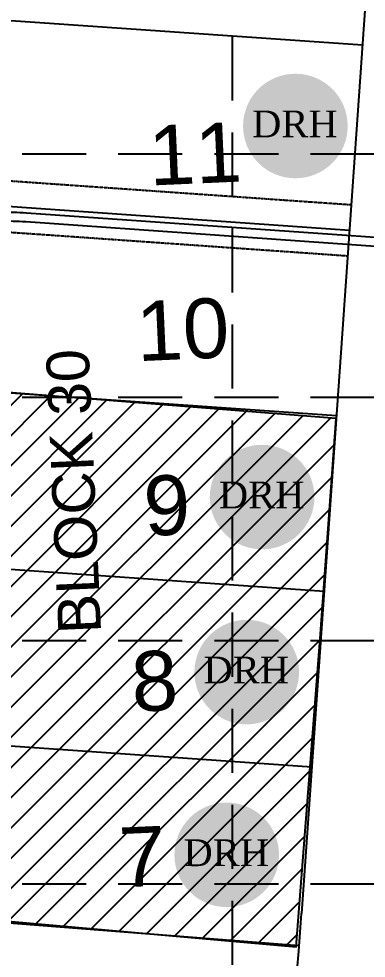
# Model space of a CAD drawing. Header units: feet. Extents: x 6037 to 11520, y 4436 to 7866.
# Drawn here: x 10243.1 to 10365.1, y 5697.3 to 6027.5 of the extents above; entities that cross this region are included whole.
import ezdxf
from ezdxf.enums import TextEntityAlignment as Align

# ---------------------------------------------------------------- set-up
doc = ezdxf.new("R2010")
doc.units = ezdxf.units.FT
doc.header["$LTSCALE"] = 0.4
doc.header["$MEASUREMENT"] = 0
doc.linetypes.add('DASHED2', pattern=[0.375, 0.25, -0.125])
doc.linetypes.add('HIDDEN', pattern=[0.375, 0.25, -0.125])
for name, color, linetype in [('1 BLOCK NUMBER', 7, 'Continuous'), ('1 DR HORTON LOT', 7, 'Continuous'), ('1 LOT NUMBER', 7, 'Continuous'), ('1 SODDED LOT', 2, 'Continuous'), ('BASE', 7, 'Continuous'), ('ESMT', 7, 'DASHED2'), ('grid', 254, 'HIDDEN'), ('LOTLINE', 7, 'Continuous'), ('STORM', 7, 'Continuous')]:
    doc.layers.add(name, color=color, linetype=linetype)
doc.styles.add('DRHorton', font='dutcheb.ttf')
doc.styles.get("Standard").update_dxf_attribs({"font": 'ARIAL.TTF'})

# ---------------------------------------------------------------- blocks, each defined once
blk = doc.blocks.new('DRHorton')
h = blk.add_hatch(color=1)
h.paths.add_polyline_path([(78.7, 25.78, 1), (40.43, 25.78, 1)])
h.paths.add_polyline_path([(42.33, 17.91), (76.5, 17.91), (76.5, 34.87), (42.33, 34.87)], flags=24)
at = {"layer": 'BASE', "color": 176, "style": 'DRHorton'}
blk.add_text('DRH', height=9.814, dxfattribs=at).set_placement((59.39, 21.64), align=Align.CENTER)

msp = doc.modelspace()

# ---------------------------------------------------------------- hatches: boundary and pattern name
at = {"layer": '1 SODDED LOT'}
h = msp.add_hatch(dxfattribs=at)
h.set_pattern_fill('ANSI31', color=256, scale=60, style=0)
h.paths.add_polyline_path([(10220.03, 5897.61), (10209.51, 5740.86), (10207.53, 5713.14), (10340.43, 5701.28), (10348.9, 5809.73), (10354.56, 5887.05)])

# ---------------------------------------------------------------- linework, layer by layer
msp.add_lwpolyline([(10220.03, 5897.61), (10209.51, 5740.86), (10207.53, 5713.14), (10340.43, 5701.28), (10348.9, 5809.73), (10354.56, 5887.05)], close=True, dxfattribs=at)
at = {"layer": 'ESMT'}
for p, q in [((10359.77, 5962.02), (10236.3, 5970.66)), ((10358.52, 5944.06), (10235.05, 5952.7))]:
    msp.add_line(p, q, dxfattribs=at)
at = {"layer": 'grid', "color": 252, "linetype": 'DASHED2', "ltscale": 225}
for p, q in [((10317.99, 7776.26), (10317.99, 4782.14)), ((6126.74, 5980.01), (11429.95, 5980.01)), ((6126.74, 5894.48), (11429.95, 5894.48)), ((6126.74, 5808.94), (11429.95, 5808.94)), ((6126.74, 5723.41), (11429.95, 5723.41))]:
    msp.add_line(p, q, dxfattribs=at)
at = {"layer": 'LOTLINE'}
for p, q in [((10376.67, 6203.35), (10342.34, 5713.03)), ((10363.7, 6018.14), (10240.23, 6026.79)), ((10359.15, 5953.04), (10235.67, 5961.68)), ((10354.59, 5887.94), (10231.12, 5896.58)), ((10350.26, 5826.2), (10226.79, 5834.85)), ((10345.94, 5764.46), (10222.47, 5773.11)), ((10341.49, 5701.63), (10218.1, 5711.38))]:
    msp.add_line(p, q, dxfattribs=at)
msp.add_arc((9068.34, 5802.23), 1277.12, 337.03308, 355.9948, dxfattribs=at)
at = {"layer": 'STORM', "color": 5, "flags": 128}
for points in [[(10400.06, 5948.34), (10245.76, 5959.15, 0.020022), (10236.63, 5959.42), (10169.18, 5958.73)], [(10399.84, 5945.25), (10245.54, 5956.06, 0.020022), (10236.66, 5956.32), (10155.46, 5955.5)]]:
    msp.add_lwpolyline(points, format="xyb", dxfattribs=at)

# ---------------------------------------------------------------- block references
at = {"layer": '1 DR HORTON LOT', "xscale": 0.9600000000000364, "yscale": 0.9600000000000364, "zscale": 0.96}
for p in [(10283, 5965.03), (10271.32, 5834.63), (10265.92, 5773.12), (10258.9, 5708.91)]:
    msp.add_blockref('DRHorton', p, dxfattribs=at)

# ---------------------------------------------------------------- texts
at = {"layer": '1 BLOCK NUMBER'}
msp.add_text('BLOCK 30', height=15, rotation=92.5387, dxfattribs=at).set_placement((10264.5, 5811.31), align=Align.MIDDLE_LEFT)
at = {"layer": '1 LOT NUMBER', "color": 7}
for s, p in [('11', (10288.65, 5979.34)), ('10', (10284.32, 5917.6)), ('9', (10286.93, 5856.18)), ('8', (10282.61, 5794.44)), ('7', (10278.29, 5732.7))]:
    msp.add_text(s, height=21, rotation=2.5387, dxfattribs=at).set_placement(p, align=Align.MIDDLE_LEFT)

doc.saveas('drawing.dxf')
